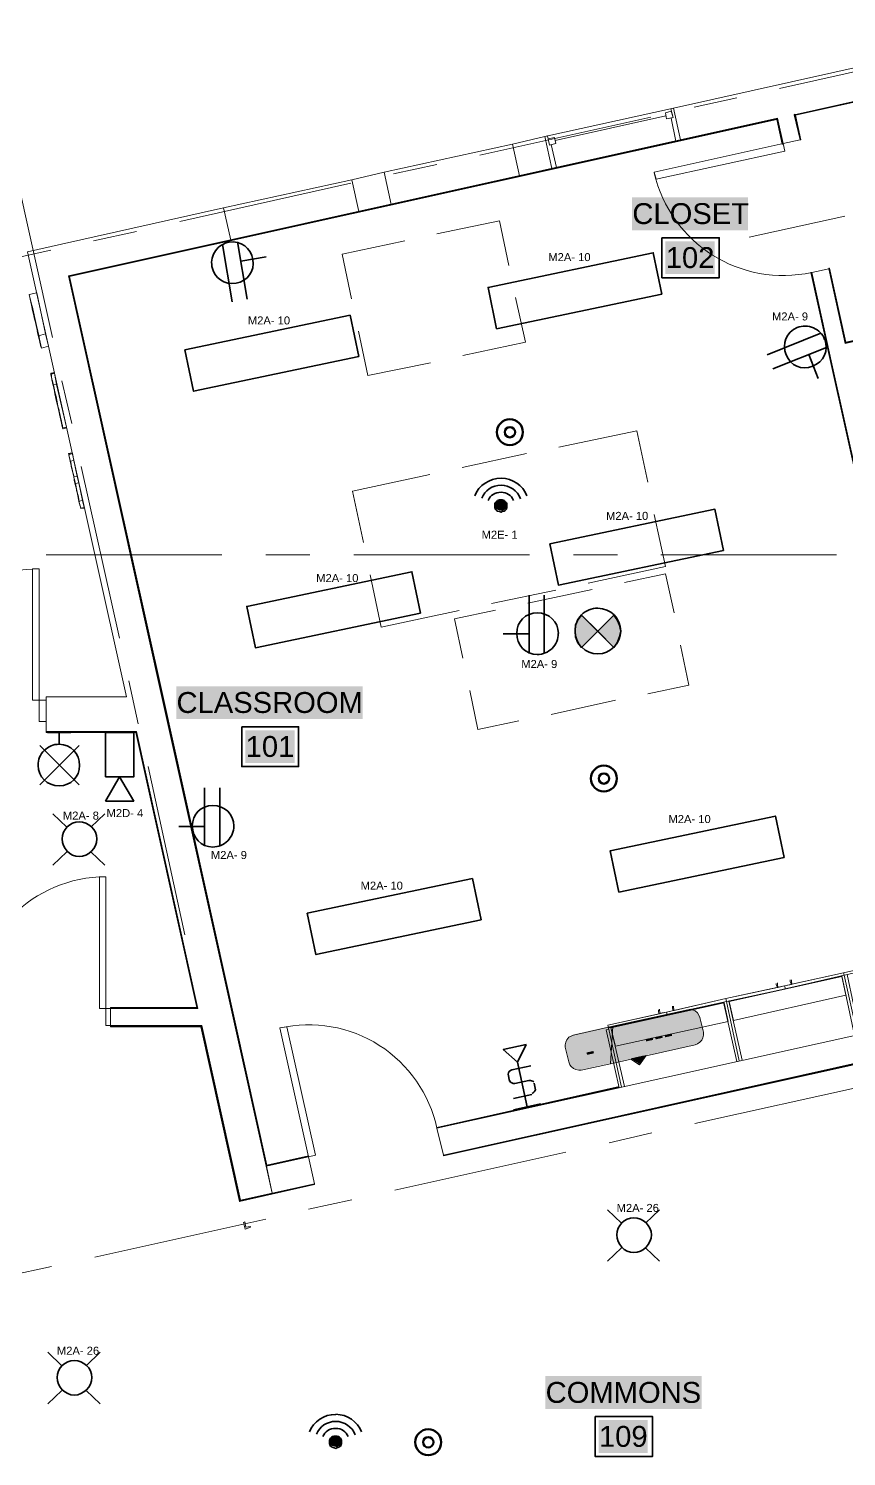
# Model space of a CAD drawing. Header units: millimetres. Extents: x 0.7 to 36.3, y 0.6 to 47.9.
# Drawn here: x 21.134 to 23.461, y 9.876 to 13.936 of the extents above; entities that cross this region are included whole.
import ezdxf

# ---------------------------------------------------------------- set-up
doc = ezdxf.new("R2010")
doc.units = ezdxf.units.MM
doc.header["$LTSCALE"] = 0.007
doc.linetypes.add('HIDDEN', pattern=[9.525, 6.35, -3.175])
doc.layers.add('Dotted', color=1, linetype='HIDDEN', lineweight=30, true_color=0xff0000)
doc.layers.add('PDF2_Geometry', color=7, linetype='Continuous')
doc.layers.add('PDF_Text', color=7, linetype='Continuous')
for name, color, linetype, true_color in [('PDF2_Solid Fills', 7, 'Continuous', 0x7f7f7f), ('PDF_Geometry', 7, 'Continuous', 0x777777), ('PDF_Solid Fills', 7, 'Continuous', 0xffffff)]:
    doc.layers.add(name, color=color, linetype=linetype, true_color=true_color)
doc.styles.add('PDF Arial', font='arial.ttf')

msp = doc.modelspace()

# ---------------------------------------------------------------- hatches: boundary and pattern name
at = {"layer": 'PDF2_Solid Fills', "transparency": 33554559}
for points in [[(22.7537, 12.2247), (22.7104, 12.268), (22.707, 12.268), (22.6904, 12.2413), (22.6887, 12.2247), (22.697, 12.1897), (22.7087, 12.1797)], [(22.8154, 12.2447), (22.8004, 12.268), (22.797, 12.268), (22.7537, 12.2247), (22.8004, 12.178), (22.817, 12.2163)]]:
    msp.add_hatch(color=256, dxfattribs=at).paths.add_polyline_path(points)
at = {"layer": 'PDF_Solid Fills', "transparency": 33554559}
for color, points in [(7, [(22.4951, 12.5876), (22.4867, 12.5959), (22.4684, 12.5959), (22.4601, 12.5859), (22.4634, 12.5693), (22.4817, 12.5643), (22.4934, 12.5709)]), (256, [(22.7907, 10.9946), (22.7974, 10.9962), (22.8057, 10.9979), (22.8124, 10.9996), (22.8207, 11.0012), (22.8274, 11.0029), (22.8357, 11.0046), (22.8424, 11.0062), (22.8507, 11.0079), (22.8574, 11.0096), (22.8657, 11.0112), (22.8724, 11.0129), (22.8807, 11.0146), (22.8874, 11.0162), (22.8957, 11.0179), (22.9024, 11.0196), (22.9191, 11.0229), (22.9257, 11.0246), (22.9341, 11.0262), (22.9407, 11.0279), (22.9491, 11.0296), (22.9557, 11.0312), (22.9641, 11.0329), (22.9707, 11.0346), (22.9791, 11.0362), (22.9857, 11.0379), (22.9941, 11.0396), (23.0007, 11.0412), (23.0091, 11.0429), (23.0157, 11.0446), (23.0241, 11.0462), (23.0307, 11.0479), (23.0407, 11.0529), (23.0491, 11.0612), (23.0524, 11.0679), (23.0541, 11.0912), (23.0524, 11.0912), (23.0524, 11.0979), (23.0507, 11.0979), (23.0507, 11.1045), (23.0491, 11.1045), (23.0491, 11.1112), (23.0474, 11.1112), (23.0474, 11.1179), (23.0457, 11.1179), (23.0457, 11.1245), (23.0441, 11.1245), (23.0441, 11.1279), (23.0424, 11.1279), (23.0424, 11.1312), (23.0407, 11.1312), (23.0407, 11.1345), (23.0391, 11.1345), (23.0391, 11.1379), (23.0341, 11.1429), (23.0241, 11.1479), (23.0091, 11.1479), (23.0024, 11.1462), (22.9941, 11.1445), (22.9874, 11.1429), (22.9791, 11.1412), (22.9724, 11.1395), (22.9557, 11.1362), (22.9491, 11.1345), (22.9407, 11.1329), (22.9341, 11.1312), (22.9257, 11.1295), (22.9191, 11.1279), (22.9024, 11.1245), (22.8957, 11.1229), (22.8874, 11.1212), (22.8807, 11.1195), (22.8724, 11.1179), (22.8657, 11.1162), (22.8491, 11.1129), (22.8424, 11.1112), (22.8341, 11.1095), (22.8274, 11.1079), (22.8191, 11.1062), (22.8124, 11.1045), (22.7957, 11.1012), (22.7907, 11.0212)]), (256, [(22.6607, 11.0396), (22.6624, 11.0396), (22.6624, 11.0329), (22.6641, 11.0329), (22.6641, 11.0262), (22.6657, 11.0262), (22.6657, 11.0196), (22.6674, 11.0196), (22.6674, 11.0129), (22.6691, 11.0129), (22.6691, 11.0062), (22.6707, 11.0062), (22.6707, 10.9979), (22.6724, 10.9979), (22.6724, 10.9946), (22.6741, 10.9946), (22.6741, 10.9896), (22.6757, 10.9896), (22.6774, 10.9879), (22.6774, 10.9846), (22.6807, 10.9846), (22.6841, 10.9812), (22.6907, 10.9779), (22.6991, 10.9762), (22.7057, 10.9746), (22.7057, 10.9762), (22.7224, 10.9796), (22.7291, 10.9812), (22.7374, 10.9829), (22.7441, 10.9846), (22.7524, 10.9862), (22.7591, 10.9879), (22.7674, 10.9896), (22.7741, 10.9912), (22.7824, 10.9929), (22.7891, 10.9946), (22.7941, 11.0745), (22.7957, 11.0995), (22.7891, 11.0995), (22.7824, 11.0979), (22.7741, 11.0962), (22.7674, 11.0945), (22.7591, 11.0929), (22.7524, 11.0912), (22.7441, 11.0895), (22.7374, 11.0879), (22.7291, 11.0862), (22.7224, 11.0845), (22.7141, 11.0829), (22.7074, 11.0812), (22.6991, 11.0795), (22.6924, 11.0779), (22.6841, 11.0762), (22.6707, 11.0695), (22.6691, 11.0662), (22.6657, 11.0629), (22.6624, 11.0562), (22.6607, 11.0479)]), (7, [(22.8874, 11.0129), (22.8907, 11.0162), (22.8841, 11.0162), (22.8774, 11.0146), (22.8691, 11.0129), (22.8557, 11.0096), (22.8474, 11.0079), (22.8507, 11.0062), (22.8524, 11.0046), (22.8557, 11.0029), (22.8574, 11.0012), (22.8607, 10.9996), (22.8624, 10.9979), (22.8657, 10.9962), (22.8674, 10.9946), (22.8741, 10.9912), (22.8741, 10.9929), (22.8757, 10.9946), (22.8774, 10.9979), (22.8791, 10.9996), (22.8807, 11.0029), (22.8824, 11.0046), (22.8841, 11.0079), (22.8857, 11.0096)]), (7, [(22.0248, 9.926), (22.0165, 9.9343), (21.9981, 9.9343), (21.9898, 9.9243), (21.9931, 9.9076), (22.0115, 9.9026), (22.0231, 9.9093)])]:
    msp.add_hatch(color=color, dxfattribs=at).paths.add_polyline_path(points)

# ---------------------------------------------------------------- linework, layer by layer
at = {"layer": 'Dotted', "color": 0, "linetype": 'Continuous', "lineweight": 200}
for centre, radius in [((22.5034, 12.7885), 0.0369), ((22.5034, 12.7885), 0.0147), ((22.7708, 11.8037), 0.0369), ((22.7708, 11.8037), 0.0147), ((22.2712, 9.9166), 0.0369), ((22.2712, 9.9166), 0.0147)]:
    msp.add_circle(centre, radius, dxfattribs=at)
at = {"layer": 'PDF2_Geometry', "lineweight": 35}
for points in [[(21.7132, 13.1595), (21.6859, 13.3222)], [(21.756, 13.1667), (21.7286, 13.3294)], [(21.81, 13.2873), (21.7377, 13.2752)], [(23.2351, 13.0085), (23.3883, 13.0698)], [(23.2512, 12.9683), (23.4044, 13.0295)], [(23.3805, 12.941), (23.3533, 13.0091)], [(22.5579, 12.3247), (22.5579, 12.1597)], [(22.6012, 12.3247), (22.6012, 12.1597)], [(22.7987, 12.1763), (22.707, 12.268)], [(22.707, 12.1763), (22.7987, 12.268)], [(22.4845, 12.2147), (22.5579, 12.2147)], [(21.2778, 11.8978), (21.1661, 11.7862)], [(21.1661, 11.8978), (21.2778, 11.7862)], [(21.2545, 11.9345), (21.1878, 11.9345)], [(21.6349, 11.7772), (21.6349, 11.6123)], [(21.6782, 11.7772), (21.6782, 11.6123)], [(21.5615, 11.6672), (21.6349, 11.6672)], [(22.4983, 10.9627), (22.5026, 10.9432)], [(22.5092, 10.9753), (22.5629, 10.9871)], [(22.5248, 10.9975), (22.5527, 10.8706)], [(22.5178, 10.9363), (22.5568, 10.9448)], [(22.5763, 10.9184), (22.572, 10.9379)], [(22.5133, 10.8943), (22.5654, 10.9058)], [(22.5136, 10.862), (22.5901, 10.8788)]]:
    msp.add_lwpolyline(points, dxfattribs=at)
for points in [[(22.9355, 13.1813), (22.4657, 13.0827), (22.4411, 13.2002), (22.9109, 13.2987)], [(22.0735, 13.0035), (21.6038, 12.9049), (21.5791, 13.0224), (22.0489, 13.1209)], [(23.1114, 12.4521), (22.6416, 12.3536), (22.617, 12.471), (23.0867, 12.5696)], [(22.2494, 12.2743), (21.7796, 12.1758), (21.755, 12.2932), (22.2247, 12.3918)], [(22.7537, 12.223), (22.707, 12.268), (22.697, 12.2547), (22.6904, 12.2397), (22.6887, 12.223), (22.6904, 12.2063), (22.697, 12.1897), (22.707, 12.1763)], [(22.7537, 12.223), (22.7987, 12.1763), (22.8087, 12.1897), (22.8154, 12.2063), (22.8187, 12.223), (22.8154, 12.2397), (22.8087, 12.2547), (22.7987, 12.268)], [(21.3533, 11.8081), (21.4333, 11.8081), (21.4333, 11.9347), (21.3533, 11.9347)], [(21.3533, 11.7397), (21.3933, 11.8081), (21.4333, 11.7397)], [(23.2833, 11.5796), (22.8135, 11.481), (22.7889, 11.5984), (23.2586, 11.697)], [(22.4213, 11.4018), (21.9516, 11.3032), (21.9269, 11.4206), (22.3967, 11.5192)], [(22.5497, 11.0474), (22.5248, 10.9975), (22.4846, 11.033)]]:
    msp.add_lwpolyline(points, close=True, dxfattribs=at)
for points in [[(22.8187, 12.223, 0.413494), (22.7537, 12.288, 0.423077), (22.6887, 12.223, 0.413494), (22.7537, 12.158)], [(21.1611, 11.8412, -0.416667), (21.2211, 11.9012), (21.2211, 11.9345)]]:
    msp.add_lwpolyline(points, format="xyb", dxfattribs=at)
for centre, start, end in [((21.7147, 13.2699), 99.3032, 189.7827), ((23.3432, 13.0305), 21.5617, 112.0411), ((22.5814, 12.2161), 269.7603, 0.2397), ((21.6584, 11.6687), 269.7603, 0.2397)]:
    msp.add_arc(centre, 0.0597, start, end, dxfattribs=at)
for points in [[(21.7051, 13.3288), (21.7379, 13.3343), (21.767, 13.3122), (21.7725, 13.2793)], [(21.7725, 13.2793), (21.778, 13.2465), (21.7575, 13.2177), (21.7247, 13.2121)], [(21.7247, 13.2121), (21.6918, 13.2066), (21.6614, 13.2268), (21.6558, 13.2597)], [(23.2889, 13.0085), (23.2766, 13.0394), (23.2899, 13.0735), (23.3208, 13.0859)], [(23.3988, 13.0524), (23.4112, 13.0215), (23.3957, 12.9884), (23.3648, 12.976)], [(23.3648, 12.976), (23.3338, 12.9636), (23.3013, 12.9775), (23.2889, 13.0085)], [(22.5229, 12.2164), (22.5229, 12.2497), (22.5479, 12.2747), (22.5812, 12.2747)], [(22.5812, 12.2747), (22.6145, 12.2747), (22.6412, 12.2497), (22.6412, 12.2164)], [(22.8187, 12.223), (22.8187, 12.188), (22.7887, 12.158), (22.7537, 12.158)], [(22.5812, 12.1564), (22.5479, 12.1564), (22.5229, 12.1831), (22.5229, 12.2164)], [(21.2211, 11.9012), (21.2545, 11.9012), (21.2795, 11.8745), (21.2795, 11.8412)], [(21.2211, 11.7829), (21.1878, 11.7829), (21.1611, 11.8079), (21.1611, 11.8412)], [(21.2795, 11.8412), (21.2795, 11.8079), (21.2545, 11.7829), (21.2211, 11.7829)], [(21.5999, 11.6689), (21.5999, 11.7022), (21.6249, 11.7272), (21.6582, 11.7272)], [(21.6582, 11.7272), (21.6915, 11.7272), (21.7182, 11.7022), (21.7182, 11.6689)], [(21.6582, 11.6089), (21.6249, 11.6089), (21.5999, 11.6356), (21.5999, 11.6689)], [(22.4983, 10.9627), (22.4985, 10.9696), (22.5027, 10.9739), (22.5092, 10.9753)], [(22.5178, 10.9363), (22.5109, 10.9365), (22.5053, 10.9386), (22.5023, 10.9448)], [(22.5585, 10.9452), (22.5634, 10.9463), (22.5673, 10.9437), (22.5713, 10.9412)], [(22.576, 10.92), (22.5754, 10.9148), (22.5712, 10.9105), (22.5667, 10.9078)]]:
    msp.add_open_spline(points, degree=3, dxfattribs=at)
at = {"layer": 'PDF_Geometry', "lineweight": 18}
for points in [[(23.9557, 13.8344), (23.3124, 13.6911), (23.3291, 13.6194), (23.2807, 13.6094), (23.2641, 13.6811), (23.2591, 13.6794), (22.9891, 13.6194), (22.9691, 13.7094), (23.984, 13.9361)], [(23.8274, 11.1495), (23.419, 12.9828), (23.3624, 13.2428), (23.4107, 13.2528), (23.4574, 13.0411), (24.1007, 13.1845)], [(23.839, 11.0729), (22.3141, 10.7329), (22.2958, 10.8096), (23.8224, 11.1479)]]:
    msp.add_lwpolyline(points, dxfattribs=at)
at = {"layer": 'PDF_Geometry', "lineweight": 9}
for points in [[(23.2707, 13.7661), (23.759, 13.8744)], [(23.9557, 13.8344), (23.3124, 13.6911), (23.9557, 13.8328)], [(23.3157, 13.6911), (23.3157, 13.6894), (23.3307, 13.6194), (23.3141, 13.6911), (23.954, 13.8328), (24.099, 13.1845), (23.954, 13.8344), (23.9557, 13.8344), (24.0907, 13.2245)], [(23.3157, 13.6894), (23.954, 13.8311), (24.0974, 13.1861), (24.099, 13.1861), (24.099, 13.1845), (23.459, 13.0428), (23.4107, 13.2545), (23.459, 13.0428), (23.459, 13.0445), (23.4124, 13.2545), (23.4107, 13.2545), (23.4107, 13.2528), (23.4574, 13.0411), (24.1007, 13.1845)], [(23.0274, 13.7128), (23.1491, 13.7394)], [(22.4174, 13.5761), (22.9041, 13.6844)], [(21.2491, 13.2311), (23.2641, 13.6794)], [(23.2641, 13.6794), (21.2491, 13.2311)], [(23.2641, 13.6811), (23.2641, 13.6811)], [(23.2641, 13.6794), (23.2791, 13.6078), (23.2641, 13.6811)], [(23.3307, 13.6194), (23.3307, 13.6194)], [(21.2025, 13.0578), (21.0941, 13.5444)], [(22.1724, 13.5228), (22.2958, 13.5494)], [(21.5641, 13.3878), (22.0508, 13.4961)], [(21.3191, 13.3328), (21.4408, 13.3595)], [(20.7092, 13.1978), (21.1975, 13.3061)], [(23.419, 12.9828), (23.3624, 13.2428), (23.3607, 13.2428), (23.359, 13.2428), (23.4174, 12.9811), (23.4174, 12.9828), (23.419, 12.9828), (23.7907, 11.3145)], [(23.419, 12.9828), (23.3607, 13.2428), (23.419, 12.9828)], [(21.1575, 13.1845), (21.1358, 13.1795)], [(21.1575, 13.1845), (21.1358, 13.1795)], [(21.1575, 13.1845), (21.1358, 13.1795)], [(21.1575, 13.1845), (21.1358, 13.1795)], [(21.1641, 13.0595), (21.1358, 13.1795), (21.1708, 13.0278), (21.1441, 13.1478)], [(21.1708, 13.0278), (21.1358, 13.1795)], [(21.1691, 13.0311), (21.1508, 13.1178), (21.1358, 13.1795), (21.1508, 13.1178), (21.1708, 13.0278), (21.1591, 13.0795), (21.1541, 13.1045), (21.1591, 13.0795), (21.1708, 13.0278), (21.1591, 13.0745)], [(21.1625, 13.0628), (21.1358, 13.1795)], [(21.1558, 13.0945), (21.1458, 13.1345), (21.1408, 13.1611)], [(21.1575, 13.1845), (21.1825, 13.0678)], [(21.1908, 13.0328), (21.1708, 13.0278)], [(21.1908, 13.0328), (21.1708, 13.0278)], [(21.1908, 13.0328), (21.1708, 13.0278)], [(21.1708, 13.0278), (21.1908, 13.0328), (21.1708, 13.0278)], [(21.1908, 13.0328), (21.1708, 13.0278)], [(21.2075, 12.9061), (21.2075, 12.9095), (21.2041, 12.9211), (21.2025, 12.9295), (21.2008, 12.9378), (21.1991, 12.9445), (21.1991, 12.9495), (21.1975, 12.9528), (21.1975, 12.9545), (21.2075, 12.9578), (21.1975, 12.9561), (21.1975, 12.9545), (21.1975, 12.9528), (21.1991, 12.9495), (21.1991, 12.9461), (21.2008, 12.9395), (21.2025, 12.9328), (21.2041, 12.9261), (21.2058, 12.9178), (21.2091, 12.8978), (21.2141, 12.8761), (21.2191, 12.8545), (21.2225, 12.8445), (21.2241, 12.8361), (21.2258, 12.8261), (21.2275, 12.8195), (21.2291, 12.8128), (21.2308, 12.8078), (21.2308, 12.8011), (21.2325, 12.7978), (21.2425, 12.8011), (21.2325, 12.7978)], [(21.2425, 12.8011), (21.2425, 12.8028), (21.2308, 12.8011), (21.2425, 12.8028), (21.2308, 12.8011), (21.2425, 12.8028), (21.2308, 12.8011), (21.2025, 12.9345), (21.2308, 12.8011), (21.1975, 12.9528), (21.2208, 12.8461), (21.2258, 12.8228), (21.2208, 12.8461), (21.1975, 12.9528), (21.2075, 12.9561), (21.2075, 12.9578), (21.1975, 12.9561)], [(23.7857, 11.3262), (23.4174, 12.9811), (23.4174, 12.9828)], [(23.7874, 11.3262), (23.419, 12.9828), (23.7874, 11.3262)], [(21.2041, 12.9228), (21.2308, 12.8011), (21.2025, 12.9345)], [(21.2141, 12.9245), (21.2425, 12.8028)], [(21.2575, 12.8128), (21.2291, 12.9345)], [(21.2325, 12.7995), (21.2308, 12.8011), (21.2308, 12.8061), (21.2291, 12.8111), (21.2275, 12.8195), (21.2258, 12.8278), (21.2225, 12.8378), (21.2208, 12.8495), (21.2191, 12.8545)], [(21.2791, 12.5895), (21.2775, 12.5912), (21.2775, 12.5962), (21.2758, 12.6045), (21.2725, 12.6178), (21.2691, 12.6328), (21.2641, 12.6512), (21.2625, 12.6645), (21.2591, 12.6778), (21.2558, 12.6912), (21.2541, 12.7011), (21.2525, 12.7061), (21.2525, 12.7078)], [(21.2575, 12.7295), (21.2591, 12.7278)], [(21.3925, 12.2028), (21.2841, 12.6912)], [(21.2925, 12.5728), (21.2825, 12.5712), (21.2825, 12.5745), (21.2808, 12.5778), (21.2791, 12.5845), (21.2775, 12.5912), (21.2758, 12.5995), (21.2741, 12.6112), (21.2708, 12.6228), (21.2708, 12.6278)], [(21.2925, 12.5745), (21.2825, 12.5712)], [(21.2925, 12.5745), (21.2925, 12.5745)], [(21.1841, 12.4395), (21.6841, 12.4395)], [(21.8091, 12.4395), (21.9341, 12.4395)], [(22.0591, 12.4395), (22.5591, 12.4395)], [(22.6841, 12.4395), (22.8091, 12.4395)], [(22.9324, 12.4395), (23.4324, 12.4395)], [(21.4458, 11.9595), (21.4191, 12.0812)], [(21.6158, 11.1512), (21.3675, 11.1512), (21.3675, 11.1495), (21.6158, 11.1495), (21.4408, 11.9378), (21.1841, 11.9378), (21.1841, 11.9362), (21.4391, 11.9362), (21.6141, 11.1512), (21.3675, 11.1512), (21.3675, 11.1529), (21.6125, 11.1529), (21.4391, 11.9345), (21.1841, 11.9345), (21.1841, 11.9362), (21.4408, 11.9362)], [(21.6141, 11.1495), (21.4391, 11.9378)], [(21.5791, 11.3595), (21.4741, 11.8379)], [(23.3057, 11.2195), (23.4524, 11.2512), (23.599, 11.2845), (23.5974, 11.2929), (23.5957, 11.2962), (23.5957, 11.2945), (23.5974, 11.2929), (23.599, 11.2845)], [(23.2657, 11.2095), (23.2841, 11.2145), (23.2874, 11.2062), (23.454, 11.2445), (23.4524, 11.2512), (23.2841, 11.2145), (23.3041, 11.2179), (23.3007, 11.2262), (23.3007, 11.2295), (23.3007, 11.2312), (23.3007, 11.2279), (23.3007, 11.2262), (23.3041, 11.2179)], [(23.499, 11.0762), (23.4624, 11.2462), (23.454, 11.2445), (23.4924, 11.0745), (23.454, 11.2445), (23.4474, 11.2429), (23.484, 11.0729)], [(22.9707, 11.1445), (23.1174, 11.1779), (23.2641, 11.2095), (23.2607, 11.2179), (23.2607, 11.2212), (23.2607, 11.2195), (23.2607, 11.2179), (23.2641, 11.2095)], [(23.4474, 11.2412), (23.1274, 11.1695), (23.4474, 11.2412)], [(23.1274, 11.1695), (23.4474, 11.2412)], [(23.4107, 11.2345), (23.2274, 11.1929)], [(24.2573, 11.1629), (23.879, 11.0779), (23.879, 11.0795), (22.3141, 10.7312), (23.879, 11.0779), (23.879, 11.0795), (22.3141, 10.7312), (22.3141, 10.7329), (23.879, 11.0812), (24.2573, 11.1645), (23.879, 11.0795), (24.2573, 11.1645)], [(23.1107, 11.1662), (22.7907, 11.0962), (23.1107, 11.1662)], [(22.7907, 11.0945), (23.1124, 11.1662)], [(22.9307, 11.1362), (22.9491, 11.1395), (22.9507, 11.1329), (23.1191, 11.1695), (23.1174, 11.1779), (22.9491, 11.1395), (22.9691, 11.1445)], [(23.1641, 11.0029), (23.1257, 11.1712), (23.1191, 11.1695), (23.1557, 11.0012), (23.1191, 11.1695), (23.1107, 11.1679), (23.1491, 10.9996)], [(22.9291, 11.1345), (22.7824, 11.1029), (22.7841, 11.0945), (22.7824, 11.1029), (22.9491, 11.1395), (22.9507, 11.1329), (22.7841, 11.0945), (22.7841, 11.0912), (22.7774, 11.0895), (22.8141, 10.9246), (22.2958, 10.8096), (22.2958, 10.8112), (22.8141, 10.9262), (22.2958, 10.8112), (22.8141, 10.9279)], [(23.0841, 11.1612), (22.8624, 11.1129)], [(21.6258, 11.0979), (21.3675, 11.0979), (21.3675, 11.0995), (21.3675, 11.1012), (21.6275, 11.1012), (21.6275, 11.0995), (21.3675, 11.0995), (21.6258, 11.0995), (21.7358, 10.6029), (21.7341, 10.6012), (21.9474, 10.6496), (21.9474, 10.6512), (21.7358, 10.6029), (21.9474, 10.6512), (21.7374, 10.6046), (21.6275, 11.1012)], [(21.6258, 11.1012), (21.7358, 10.6029), (21.7341, 10.6012), (21.6241, 11.0979)], [(22.8291, 10.9279), (22.7907, 11.0962), (22.7841, 11.0945), (22.8207, 10.9262)], [(23.0291, 10.8229), (23.5174, 10.9312)], [(22.2958, 10.8112), (22.2958, 10.8112)], [(22.7857, 10.7679), (22.9074, 10.7962)], [(21.8108, 10.7029), (21.9308, 10.7296), (21.8108, 10.7029)], [(22.1758, 10.6329), (22.6624, 10.7412)], [(22.3141, 10.7312), (22.3141, 10.7312)], [(21.9474, 10.6512), (21.9474, 10.6512)], [(21.9308, 10.5796), (22.0541, 10.6062)], [(21.3225, 10.4429), (21.8091, 10.5512)], [(21.0775, 10.3896), (21.1991, 10.4162)]]:
    msp.add_lwpolyline(points, dxfattribs=at)
for points in [[(22.9691, 13.7094), (22.9891, 13.6194), (22.6224, 13.5378), (22.6024, 13.6294)], [(23.3291, 13.6194), (23.3124, 13.6911), (23.3141, 13.6928), (23.3307, 13.6194)], [(21.9308, 10.7279), (21.9508, 10.7329), (21.8691, 11.0979), (21.8491, 11.0945), (21.9308, 10.7279), (21.8108, 10.7012), (21.5125, 12.0395), (21.2475, 13.2328), (23.2641, 13.6811), (23.2807, 13.6094), (23.2791, 13.6078), (23.2774, 13.6078), (23.2624, 13.6778), (21.2508, 13.2311), (21.5158, 12.0395), (21.8124, 10.7046), (21.8108, 10.7029), (21.5141, 12.0395), (21.2491, 13.2311), (21.5141, 12.0395), (21.8108, 10.7029), (21.8124, 10.7046), (21.9308, 10.7312), (21.9308, 10.7296)], [(22.5108, 13.6078), (22.5307, 13.5178), (22.1658, 13.4361), (22.1458, 13.5278)], [(22.0541, 13.5061), (22.0741, 13.4161), (21.7091, 13.3345), (21.6891, 13.4261)], [(21.2491, 13.2311), (21.2508, 13.2311)], [(21.1358, 13.1795), (21.1575, 13.1845)], [(21.1358, 13.1795), (21.1525, 13.1061), (21.1358, 13.1795), (21.1575, 13.1845)], [(24.0974, 13.1861), (24.099, 13.1861), (24.099, 13.1845), (23.459, 13.0428), (23.459, 13.0445)], [(21.1708, 13.0278), (21.1908, 13.0328)], [(21.1975, 12.9528), (21.2075, 12.9561)], [(21.2158, 12.8745), (21.2175, 12.8628), (21.2208, 12.8511), (21.2225, 12.8411), (21.2241, 12.8328), (21.2258, 12.8261), (21.2275, 12.8211), (21.2275, 12.8178), (21.2275, 12.8195), (21.2258, 12.8245), (21.2241, 12.8328), (21.2208, 12.8461), (21.2175, 12.8611), (21.2141, 12.8778), (21.2108, 12.8928), (21.2075, 12.9061), (21.2058, 12.9195), (21.2025, 12.9278), (21.2025, 12.9345), (21.2008, 12.9361), (21.2025, 12.9328), (21.2025, 12.9278), (21.2041, 12.9228), (21.2058, 12.9145), (21.2091, 12.9028), (21.2125, 12.8895)], [(21.2725, 12.6628), (21.2625, 12.6612), (21.2525, 12.7061), (21.2625, 12.7078)], [(21.2875, 12.5945), (21.2775, 12.5928), (21.2675, 12.6428), (21.2775, 12.6445)], [(23.454, 11.2445), (23.6224, 11.2812), (23.6207, 11.2895), (23.4524, 11.2512)], [(23.1191, 11.1695), (23.2874, 11.2062), (23.2841, 11.2145), (23.1174, 11.1779)], [(23.1391, 11.1162), (23.459, 11.1879), (23.4474, 11.2412), (23.1274, 11.1695)], [(23.2641, 11.2179), (23.2657, 11.2095), (23.2641, 11.2179), (23.2641, 11.2212), (23.2641, 11.2229), (23.2641, 11.2212)], [(23.3041, 11.2279), (23.3057, 11.2195), (23.3041, 11.2279), (23.3041, 11.2295), (23.3041, 11.2312)], [(22.8041, 11.0429), (23.1241, 11.1129), (23.1124, 11.1662), (22.7907, 11.0945)], [(22.9274, 11.1345), (22.9257, 11.1429), (22.9257, 11.1445), (22.9257, 11.1462), (22.9257, 11.1429)], [(22.9291, 11.1445), (22.9307, 11.1362), (22.9291, 11.1445), (22.9291, 11.1462), (22.9291, 11.1479)], [(22.9674, 11.1445), (22.9657, 11.1512), (22.9657, 11.1545), (22.9657, 11.1562), (22.9657, 11.1545), (22.9657, 11.1512)], [(22.9691, 11.1529), (22.9707, 11.1445), (22.9691, 11.1529), (22.9691, 11.1545), (22.9691, 11.1562)], [(21.7658, 10.5296), (21.7524, 10.5279), (21.7491, 10.5429), (21.7458, 10.5412), (21.7508, 10.5229), (21.7658, 10.5279), (21.7658, 10.5296), (21.7658, 10.5279), (21.7508, 10.5229), (21.7458, 10.5412), (21.7491, 10.5429), (21.7524, 10.5279)]]:
    msp.add_lwpolyline(points, close=True, dxfattribs=at)
at = {"layer": 'PDF_Geometry', "lineweight": 13}
for points in [[(22.6324, 13.6178), (22.9474, 13.6878)], [(22.9691, 13.7094), (22.9607, 13.7078), (22.9674, 13.6828), (22.9624, 13.6811), (22.9757, 13.6161), (22.9891, 13.6194)], [(22.6024, 13.6294), (22.6107, 13.6311), (22.6157, 13.6044), (22.6207, 13.6061), (22.6357, 13.5411), (22.6224, 13.5378)]]:
    msp.add_lwpolyline(points, dxfattribs=at)
for points in [[(22.9457, 13.6961), (22.9491, 13.6794), (22.9674, 13.6828), (22.9624, 13.7011)], [(22.6307, 13.6261), (22.6341, 13.6094), (22.6157, 13.6044), (22.6124, 13.6228)], [(22.9191, 13.5078), (22.9141, 13.5278), (23.2807, 13.6094), (23.2857, 13.5878)], [(21.1625, 13.0628), (21.1708, 13.0278), (21.1908, 13.0328), (21.1825, 13.0678)], [(21.1975, 12.9528), (21.2041, 12.9228), (21.2141, 12.9245), (21.2075, 12.9561)], [(21.2491, 12.7245), (21.2525, 12.7061), (21.2625, 12.7078), (21.2591, 12.7278)], [(21.2625, 12.6612), (21.2675, 12.6428), (21.2775, 12.6445), (21.2725, 12.6628)], [(21.2775, 12.5928), (21.2825, 12.5728), (21.2925, 12.5745), (21.2875, 12.5945)], [(21.1641, 12.3995), (21.1458, 12.3995), (21.1458, 12.0262), (21.1641, 12.0262)], [(21.1641, 12.0262), (21.1641, 11.9662), (21.1841, 11.9662), (21.1841, 12.0262)], [(21.3541, 11.5245), (21.3358, 11.5245), (21.3358, 11.1495), (21.3541, 11.1495)], [(21.3675, 11.1495), (21.3675, 11.1012), (21.3541, 11.1012), (21.3541, 11.1495)]]:
    msp.add_lwpolyline(points, close=True, dxfattribs=at)
at = {"layer": 'PDF_Geometry', "lineweight": 18}
for points in [[(22.5108, 13.6078), (22.6024, 13.6294), (22.6224, 13.5378), (22.5307, 13.5178)], [(22.0541, 13.5061), (22.1458, 13.5278), (22.1658, 13.4361), (22.0741, 13.4161)], [(21.7374, 10.6046), (21.6275, 11.1012), (21.3675, 11.1012), (21.3675, 11.1495), (21.6158, 11.1495), (21.4408, 11.9378), (21.4341, 11.9378), (21.1841, 11.9378), (21.1841, 12.0362), (21.4125, 12.0362), (21.1308, 13.3011), (21.2275, 13.3228), (21.6891, 13.4261), (21.7091, 13.3345), (21.2475, 13.2328), (21.5125, 12.0395), (21.8274, 10.6246)], [(21.8108, 10.7012), (21.8274, 10.6246), (21.9474, 10.6512), (21.9308, 10.7279)]]:
    msp.add_lwpolyline(points, close=True, dxfattribs=at)
at = {"layer": 'PDF_Geometry', "color": 7, "lineweight": 18}
msp.add_lwpolyline([(23.4557, 13.4028), (23.1841, 13.3428)], dxfattribs=at)
at = {"layer": 'PDF_Geometry', "color": 8, "lineweight": 9, "true_color": 0x7f7f7f}
for points in [[(22.2958, 13.3528), (22.4741, 13.3895), (22.5008, 13.2628)], [(22.0524, 13.1678), (22.0258, 13.2945), (22.2041, 13.3328)], [(22.5191, 13.1711), (22.5474, 13.0445), (22.3691, 13.0061)], [(22.2774, 12.9861), (22.0991, 12.9495), (22.0724, 13.0761)], [(22.6424, 12.7461), (22.8641, 12.7928), (22.8957, 12.6462)], [(22.3674, 12.6878), (22.5507, 12.7278)], [(22.0874, 12.4745), (22.0558, 12.6212), (22.2758, 12.6678)], [(22.9141, 12.5545), (22.9457, 12.4062), (22.7257, 12.3595)], [(22.3591, 12.2812), (22.1374, 12.2345), (22.1058, 12.3828)], [(22.8291, 12.3612), (22.9457, 12.3862), (22.9707, 12.2745)], [(22.6341, 12.3395), (22.4508, 12.3012)], [(22.5541, 12.3028), (22.7374, 12.3412)], [(22.3691, 12.1462), (22.3458, 12.2578), (22.4624, 12.2828)], [(22.9891, 12.1828), (23.0124, 12.0695), (22.8957, 12.0445)], [(22.5291, 11.9678), (22.4124, 11.9428), (22.3891, 12.0545)], [(22.8041, 12.0262), (22.6207, 11.9862)]]:
    msp.add_lwpolyline(points, dxfattribs=at)
at = {"layer": 'PDF_Geometry', "color": 7, "lineweight": 35}
for points in [[(22.9357, 13.3411), (23.0991, 13.3411), (23.0991, 13.2278), (22.9357, 13.2278)], [(21.7408, 11.9512), (21.9024, 11.9512), (21.9024, 11.8379), (21.7408, 11.8379)], [(22.7457, 9.9896), (22.9091, 9.9896), (22.9091, 9.8763), (22.7457, 9.8763)]]:
    msp.add_lwpolyline(points, close=True, dxfattribs=at)
at = {"layer": 'PDF_Geometry', "lineweight": 9}
for points in [[(21.2591, 12.6778, 0.029386), (21.2475, 12.7278), (21.2575, 12.7295), (21.2475, 12.7261)], [(21.1641, 12.3995, 0.417567), (20.7892, 12.0262, 0.412678), (20.4142, 12.3995)], [(21.3541, 11.5245, 0.413987), (20.9791, 11.1495, 0.417563), (20.6058, 11.5245)]]:
    msp.add_lwpolyline(points, format="xyb", dxfattribs=at)
at = {"layer": 'PDF_Geometry', "lineweight": 35}
for points in [[(22.4601, 12.5793), (22.4601, 12.5743), (22.4617, 12.5693), (22.4651, 12.5659), (22.4684, 12.5643), (22.4734, 12.5626), (22.4784, 12.5609), (22.4817, 12.5626), (22.4867, 12.5643), (22.4901, 12.5659), (22.4934, 12.5693), (22.4951, 12.5743), (22.4951, 12.5793), (22.4951, 12.5843), (22.4934, 12.5876), (22.4901, 12.5909), (22.4867, 12.5943), (22.4817, 12.5959), (22.4784, 12.5959), (22.4734, 12.5959), (22.4684, 12.5943), (22.4651, 12.5909), (22.4617, 12.5876), (22.4601, 12.5843)], [(21.9898, 9.9176), (21.9898, 9.9126), (21.9915, 9.9076), (21.9948, 9.9043), (21.9981, 9.9026), (22.0031, 9.901), (22.0081, 9.8993), (22.0115, 9.901), (22.0165, 9.9026), (22.0198, 9.9043), (22.0231, 9.9076), (22.0248, 9.9126), (22.0248, 9.9176), (22.0248, 9.9226), (22.0231, 9.926), (22.0198, 9.9293), (22.0165, 9.9326), (22.0115, 9.9343), (22.0081, 9.9343), (22.0031, 9.9343), (21.9981, 9.9326), (21.9948, 9.9293), (21.9915, 9.926), (21.9898, 9.9226)]]:
    msp.add_lwpolyline(points, close=True, dxfattribs=at)
for points in [[(21.2032, 11.7037), (21.2432, 11.6653)], [(21.3515, 11.7037), (21.3115, 11.6653)], [(21.2032, 11.557), (21.2432, 11.5953)], [(21.3515, 11.557), (21.3115, 11.5953)], [(22.7809, 10.5779), (22.8209, 10.5396)], [(22.9292, 10.5779), (22.8892, 10.5396)], [(22.7809, 10.4312), (22.8209, 10.4696)], [(22.9292, 10.4312), (22.8892, 10.4696)], [(21.1893, 10.1724), (21.2293, 10.1341)], [(21.3376, 10.1724), (21.2976, 10.1341)], [(21.1893, 10.0258), (21.2293, 10.0641)], [(21.3376, 10.0258), (21.2976, 10.0641)]]:
    msp.add_lwpolyline(points, dxfattribs=at)
at = {"layer": 'PDF_Geometry', "color": 7, "lineweight": 18}
for points in [[(23.0091, 11.1462), (22.7957, 11.0995), (22.7891, 10.9929), (23.0307, 11.0462), (23.0374, 11.0496), (23.0441, 11.0546), (23.0491, 11.0595), (23.0524, 11.0662), (23.0541, 11.0745), (23.0541, 11.0829), (23.0441, 11.1245), (23.0407, 11.1312), (23.0374, 11.1379), (23.0307, 11.1429), (23.0241, 11.1462), (23.0157, 11.1479)], [(22.7891, 10.9929), (22.7957, 11.0995), (22.6841, 11.0745), (22.6774, 11.0712), (22.6707, 11.0679), (22.6657, 11.0612), (22.6624, 11.0546), (22.6607, 11.0462), (22.6607, 11.0396), (22.6707, 10.9979), (22.6741, 10.9896), (22.6774, 10.9846), (22.6841, 10.9796), (22.6907, 10.9762), (22.6991, 10.9746), (22.7057, 10.9746)], [(22.8724, 10.9896), (22.8907, 11.0162), (22.8474, 11.0062)]]:
    msp.add_lwpolyline(points, close=True, dxfattribs=at)
at = {"layer": 'PDF_Geometry', "lineweight": 9}
for centre, radius, start, end in [((23.2808, 13.6101), 0.3762, 192.8969, 282.5197), ((21.9312, 10.7307), 0.373, 12.1996, 102.7198)]:
    msp.add_arc(centre, radius, start, end, dxfattribs=at)
at = {"layer": 'PDF_Geometry', "lineweight": 35}
for centre, radius, start, end in [((22.4779, 12.578), 0.0796, 21.8256, 89.6006), ((21.2782, 11.632), 0.0484, 90.0411, 179.9589), ((22.8559, 10.5062), 0.0484, 90.0411, 179.9589), ((21.2643, 10.1007), 0.0484, 90.0411, 179.9589), ((22.0076, 9.9164), 0.0796, 21.8256, 89.6006)]:
    msp.add_arc(centre, radius, start, end, dxfattribs=at)
for points in [[(22.4034, 12.6076), (22.4151, 12.6376), (22.4451, 12.6576), (22.4784, 12.6576)], [(22.4234, 12.6009), (22.4318, 12.6226), (22.4534, 12.6376), (22.4784, 12.6376)], [(22.4784, 12.6376), (22.5017, 12.6376), (22.5251, 12.6226), (22.5334, 12.5993)], [(22.4418, 12.5943), (22.4468, 12.6093), (22.4617, 12.6176), (22.4784, 12.6176)], [(22.4784, 12.6176), (22.4934, 12.6176), (22.5084, 12.6093), (22.5134, 12.5943)], [(21.2782, 11.6803), (21.3048, 11.6803), (21.3282, 11.6587), (21.3282, 11.632)], [(21.2782, 11.582), (21.2515, 11.582), (21.2298, 11.6053), (21.2298, 11.632)], [(21.3282, 11.632), (21.3282, 11.6053), (21.3048, 11.582), (21.2782, 11.582)], [(22.8559, 10.5546), (22.8825, 10.5546), (22.9059, 10.5329), (22.9059, 10.5062)], [(22.8559, 10.4562), (22.8292, 10.4562), (22.8075, 10.4796), (22.8075, 10.5062)], [(22.9059, 10.5062), (22.9059, 10.4796), (22.8825, 10.4562), (22.8559, 10.4562)], [(21.2643, 10.1491), (21.2909, 10.1491), (21.3143, 10.1274), (21.3143, 10.1008)], [(21.2643, 10.0508), (21.2376, 10.0508), (21.2159, 10.0741), (21.2159, 10.1008)], [(21.3143, 10.1008), (21.3143, 10.0741), (21.2909, 10.0508), (21.2643, 10.0508)], [(21.9331, 9.9459), (21.9448, 9.9759), (21.9748, 9.9959), (22.0081, 9.9959)], [(21.9531, 9.9393), (21.9615, 9.9609), (21.9831, 9.9759), (22.0081, 9.9759)], [(21.9715, 9.9326), (21.9765, 9.9476), (21.9915, 9.9559), (22.0081, 9.9559)], [(22.0081, 9.9759), (22.0315, 9.9759), (22.0548, 9.9609), (22.0631, 9.9376)], [(22.0081, 9.9559), (22.0231, 9.9559), (22.0381, 9.9476), (22.0431, 9.9326)]]:
    msp.add_open_spline(points, degree=3, dxfattribs=at)
at = {"layer": 'PDF_Solid Fills', "lineweight": 35, "transparency": 33554559}
for points in [[(22.8507, 13.3628), (23.1807, 13.3628), (22.8507, 13.4561), (23.1807, 13.4561)], [(22.9457, 13.2378), (23.0857, 13.2378), (22.9457, 13.3311), (23.0857, 13.3311)], [(21.5541, 11.9728), (22.0841, 11.9728), (21.5541, 12.0662), (22.0841, 12.0662)], [(21.7508, 11.8479), (21.8908, 11.8479), (21.7508, 11.9412), (21.8908, 11.9412)], [(22.6041, 10.0113), (23.0491, 10.0113), (22.6041, 10.1046), (23.0491, 10.1046)], [(22.7557, 9.8863), (22.8957, 9.8863), (22.7557, 9.9796), (22.8957, 9.9796)]]:
    msp.add_solid(points, dxfattribs=at)

# ---------------------------------------------------------------- texts
at = {"layer": 'PDF_Text', "attachment_point": 4, "style": 'PDF Arial'}
for s, insert, char_height in [('CLOSET', (22.8517, 13.4095), 0.05939), ('M2A- 10', (22.6127, 13.2861), 0.02276), ('102', (22.9467, 13.2845), 0.05939), ('M2A- 10', (21.758, 13.1061), 0.02276), ('M2A- 9', (23.249, 13.1174), 0.02276), ('M2A- 10', (22.7768, 12.5504), 0.02276), ('M2E- 1', (22.4229, 12.497), 0.02276), ('M2A- 10', (21.9524, 12.3735), 0.02276), ('M2A- 9', (22.5357, 12.1292), 0.02276), ('CLASSROOM', (21.555, 12.0195), 0.05939), ('101', (21.7517, 11.8945), 0.05939), ('M2A- 8', (21.2318, 11.6982), 0.02276), ('M2D- 4', (21.3561, 11.7055), 0.02276), ('M2A- 10', (22.9544, 11.6884), 0.02276), ('M2A- 9', (21.6528, 11.5861), 0.02276), ('M2A- 10', (22.0788, 11.499), 0.02276), ('M2A- 26', (22.807, 10.5827), 0.02276), ('M2A- 26', (21.2148, 10.1767), 0.02276), ('COMMONS', (22.605, 10.0579), 0.05939), ('109', (22.7567, 9.9329), 0.05939)]:
    msp.add_mtext(s, dxfattribs=dict(at, insert=insert, char_height=char_height))
for s, insert, char_height, rotation in [('---', (22.8853, 11.0655), 0.05939, 12.1484), ('-', (22.7169, 11.0272), 0.0594, 12.4994)]:
    msp.add_mtext(s, dxfattribs=dict(at, insert=insert, char_height=char_height, rotation=rotation))

doc.saveas('drawing.dxf')
